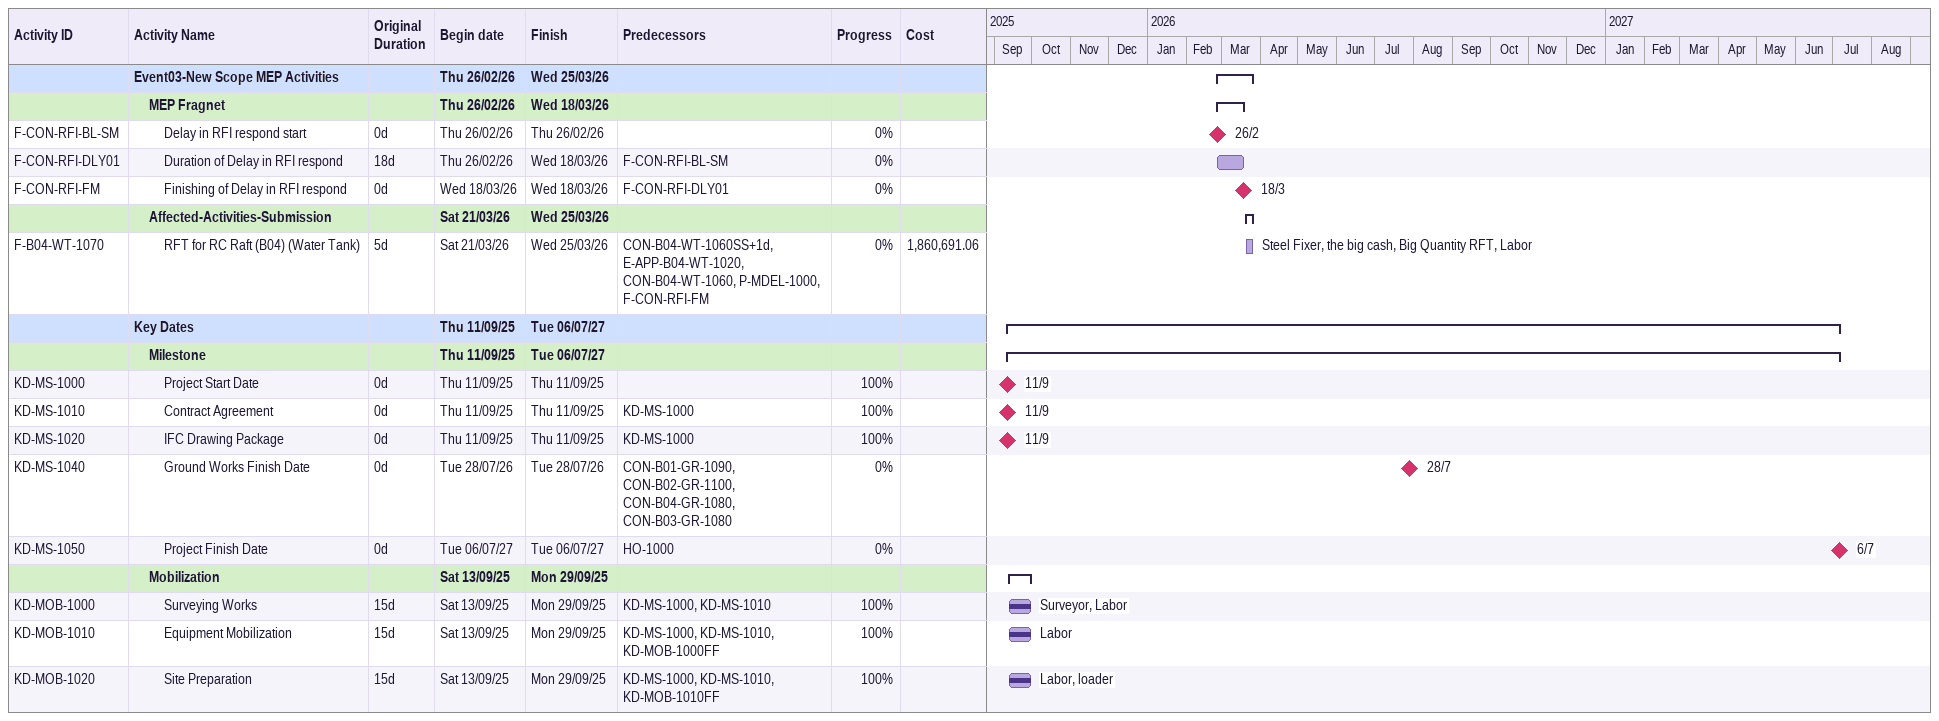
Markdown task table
| ID | Level | Task | Original duration | Start | Finish | Predecessors | Resources | % complete | Cost |
|---|---|---|---|---|---|---|---|---|---|
|  | 1 | **Event03-New Scope MEP Activities** |  | 2026-02-26 | 2026-03-25 |  |  |  |  |
|  | 2 | **MEP Fragnet** |  | 2026-02-26 | 2026-03-18 |  |  |  |  |
| F-CON-RFI-BL-SM | 3 | Delay in RFI respond start | 0d | 2026-02-26 | 2026-02-26 |  |  | 0 |  |
| F-CON-RFI-DLY01 | 3 | Duration of Delay in RFI respond | 18d | 2026-02-26 | 2026-03-18 | F-CON-RFI-BL-SM |  | 0 |  |
| F-CON-RFI-FM | 3 | Finishing of Delay in RFI respond | 0d | 2026-03-18 | 2026-03-18 | F-CON-RFI-DLY01 |  | 0 |  |
|  | 2 | **Affected-Activities-Submission** |  | 2026-03-21 | 2026-03-25 |  |  |  |  |
| F-B04-WT-1070 | 3 | RFT for RC Raft (B04) (Water Tank) | 5d | 2026-03-21 | 2026-03-25 | CON-B04-WT-1060SS+1d, E-APP-B04-WT-1020, CON-B04-WT-1060, P-MDEL-1000, F-CON-RFI-FM | Steel Fixer, the big cash, Big Quantity RFT, Labor | 0 | 1860691.06 |
|  | 1 | **Key Dates** |  | 2025-09-11 | 2027-07-06 |  |  |  |  |
|  | 2 | **Milestone** |  | 2025-09-11 | 2027-07-06 |  |  |  |  |
| KD-MS-1000 | 3 | Project Start Date | 0d | 2025-09-11 | 2025-09-11 |  |  | 100 |  |
| KD-MS-1010 | 3 | Contract Agreement | 0d | 2025-09-11 | 2025-09-11 | KD-MS-1000 |  | 100 |  |
| KD-MS-1020 | 3 | IFC Drawing Package | 0d | 2025-09-11 | 2025-09-11 | KD-MS-1000 |  | 100 |  |
| KD-MS-1040 | 3 | Ground Works Finish Date | 0d | 2026-07-28 | 2026-07-28 | CON-B01-GR-1090, CON-B02-GR-1100, CON-B04-GR-1080, CON-B03-GR-1080 |  | 0 |  |
| KD-MS-1050 | 3 | Project Finish Date | 0d | 2027-07-06 | 2027-07-06 | HO-1000 |  | 0 |  |
|  | 2 | **Mobilization** |  | 2025-09-13 | 2025-09-29 |  |  |  |  |
| KD-MOB-1000 | 3 | Surveying Works | 15d | 2025-09-13 | 2025-09-29 | KD-MS-1000, KD-MS-1010 | Surveyor, Labor | 100 |  |
| KD-MOB-1010 | 3 | Equipment Mobilization | 15d | 2025-09-13 | 2025-09-29 | KD-MS-1000, KD-MS-1010, KD-MOB-1000FF | Labor | 100 |  |
| KD-MOB-1020 | 3 | Site Preparation | 15d | 2025-09-13 | 2025-09-29 | KD-MS-1000, KD-MS-1010, KD-MOB-1010FF | Labor, loader | 100 |  |
